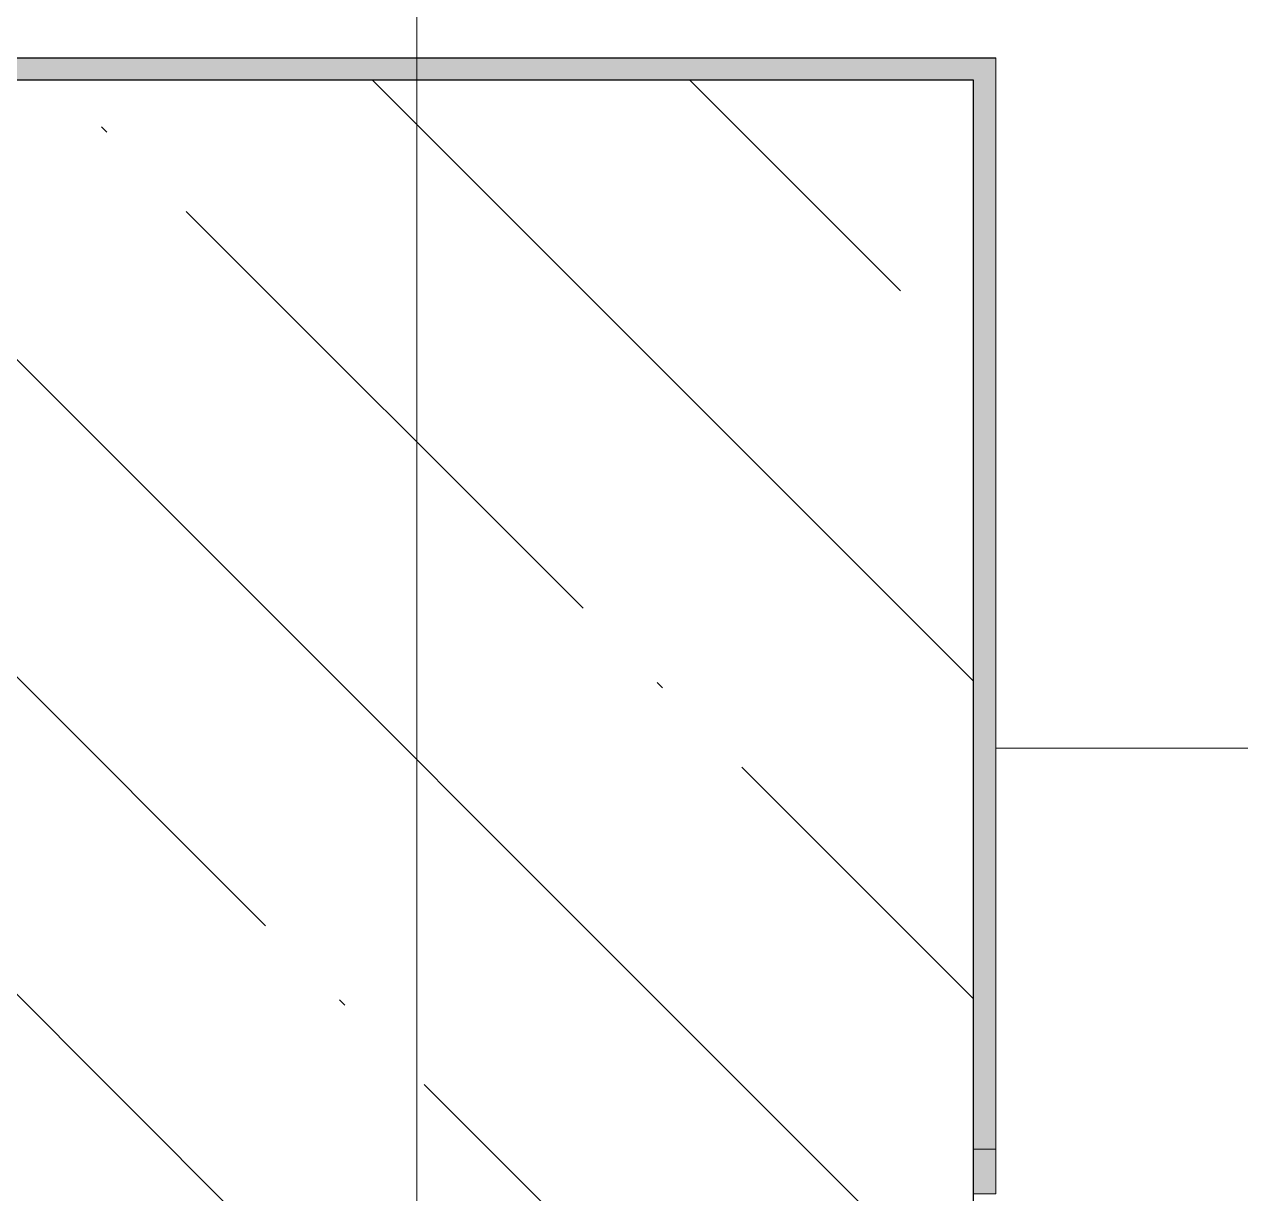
# Model space of a CAD drawing. Header units: millimetres. Extents: x 97 to 215964, y -4577 to 60645.
# Drawn here: x 140422 to 140968, y 39975 to 40500 of the extents above; entities that cross this region are included whole.
import ezdxf

# ---------------------------------------------------------------- set-up
doc = ezdxf.new("R2010")
doc.units = ezdxf.units.MM
doc.linetypes.add('ADSK_Линия сетки', pattern=[2500, 2000, -250, 0, -250])
for name, color, linetype, lineweight in [('A-FLOR-____-OTLN', 192, 'Continuous', 9), ('A-WALL-____-MCUT', 113, 'Continuous', 9), ('A-WALL-____-PATT', 111, 'Continuous', 9), ('A-WALL-FNSH-MCUT', 113, 'Continuous', 9), ('S-COLS-____-MCUT', 52, 'Continuous', 9), ('S-COLS-____-OTLN', 52, 'Continuous', 9), ('S-GRID-____-OTLN', 1, 'Continuous', 9)]:
    doc.layers.add(name, color=color, linetype=linetype, lineweight=lineweight)

# ---------------------------------------------------------------- blocks, each defined once
blk = doc.blocks.new('0083_СОШ675_АР_R22_rvt-1-О_АИ_ПП_8_400_Целиком')
at = {"layer": 'S-COLS-____-OTLN', "lineweight": 5}
h = blk.add_hatch(dxfattribs=at)
h.set_pattern_fill('FP_8', color=256, style=0, pattern_type=2)
h.set_pattern_definition([(135, (0, 0), (-142.5612, -142.5612), []), (135, (142.56, 0), (-142.5612, -142.5612), [252.016, -50.403, 3.353, -47.05])])
h.paths.add_polyline_path([(81550, 39775), (82050, 39775.15), (82050, 40475), (81550, 40475), (81550, 39975.02)])
at = {"layer": 'A-FLOR-____-OTLN', "color": 90}
blk.add_line((87340, 40175.02), (82060, 40175.02), dxfattribs=at)
at = {"layer": 'A-WALL-FNSH-MCUT', "color": 90}
for p, q in [((82050, 40485), (81540, 40485)), ((82060, 40485), (82050, 40485)), ((82060, 39995.02), (82060, 40485)), ((81550, 40475), (82050, 40475)), ((82050, 40475), (82050, 39995.02)), ((82050, 39995.02), (82060, 39995.02))]:
    blk.add_line(p, q, dxfattribs=at)
at = {"layer": 'S-COLS-____-MCUT', "color": 130, "lineweight": 25}
for p, q in [((82050, 40475), (81550, 40475)), ((82050, 39842.92), (82050, 40475))]:
    blk.add_line(p, q, dxfattribs=at)

msp = doc.modelspace()

# ---------------------------------------------------------------- hatches: boundary and pattern name
at = {"layer": 'A-WALL-____-PATT'}
for points in [[(140847.887824, 40475.000586), (140847.887824, 40485.000586), (140337.887824, 40485.000586), (140337.887824, 40475.000586), (140347.887824, 40475.000586)], [(140847.887824, 39985.023044), (140857.887824, 39985.023044), (140857.887824, 40485.000586), (140847.887824, 40485.000586), (140847.887824, 40183.148508)], [(140857.887824, 39975.023044), (140857.887824, 39985.023044), (140847.887824, 39985.023044), (140847.887824, 39975.023044)]]:
    msp.add_hatch(color=7, dxfattribs=at).paths.add_polyline_path(points)

# ---------------------------------------------------------------- linework, layer by layer
at = {"layer": 'A-WALL-____-MCUT', "color": 7}
for p, q in [((140857.887824, 40485.000586), (140337.887824, 40485.000586)), ((140857.887824, 39975.023044), (140857.887824, 40485.000586)), ((140347.887824, 40475.000586), (140847.887824, 40475.000586)), ((140847.887824, 40475.000586), (140847.887824, 39975.023044)), ((140847.887824, 39975.023044), (140857.887824, 39975.023044))]:
    msp.add_line(p, q, dxfattribs=at)
at = {"layer": 'S-GRID-____-OTLN', "linetype": 'ADSK_Линия сетки'}
msp.add_line((140597.887824, 60644.999414), (140597.887824, -3572.657751), dxfattribs=at)

# ---------------------------------------------------------------- block references
at = {"color": 250, "lineweight": 5}
msp.add_blockref('0083_СОШ675_АР_R22_rvt-1-О_АИ_ПП_8_400_Целиком', (58797.887824, 0), dxfattribs=at)

doc.saveas('drawing.dxf')
